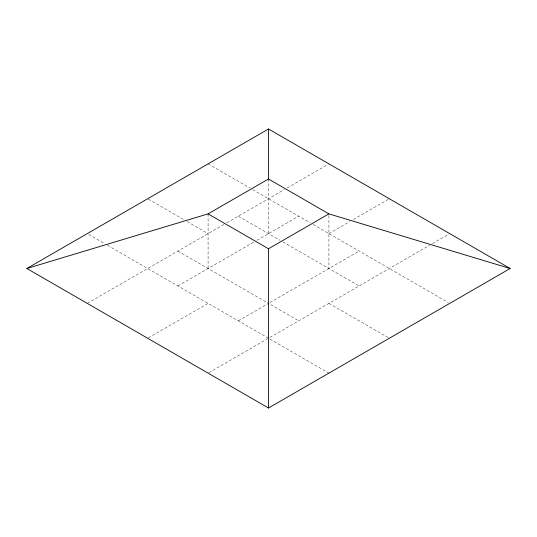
<?xml version="1.0" encoding="UTF-8"?>
<svg xmlns="http://www.w3.org/2000/svg" width="537" height="537" viewBox="0 0 537 537"><rect width="100%" height="100%" fill="white"/><g stroke="black" fill="none" stroke-linecap="round" stroke-linejoin="round"><path stroke-width="0.4" stroke-dasharray="2.69 2.01" d="M87.263 303.378L223.909 224.486M226.789 222.828L284.321 189.608M287.201 187.943L328.194 164.282M177.881 285.939L254.115 241.925M256.995 240.267L298.706 216.183M148.393 337.84L208.088 303.378M328.913 233.622L349.768 221.58M353.366 219.505L389.325 198.744M238.294 320.817L268.5 303.378L298.706 320.817M269.936 302.546L359.119 251.061M208.806 372.718L267.782 338.672M269.936 337.424L429.6 245.248M432.48 243.583L449.738 233.622M208.088 163.866L249.799 187.943M252.679 189.608L310.211 222.828M313.091 224.486L448.301 302.546M238.294 216.183L280.005 240.267M282.885 241.925L359.119 285.939M148.393 199.16L183.634 219.505M187.232 221.58L208.088 233.622M328.913 303.378L389.325 338.256M177.881 251.061L267.782 302.962M88.699 234.454L104.52 243.583M107.4 245.248L268.5 338.256M269.936 339.089L328.913 373.134M328.913 215.538L328.913 268.5M268.5 179.002L268.5 233.622M208.088 213.88L208.088 268.5"/><path stroke-width="0.81" d="M26.85 268.5L268.5 128.987L510.15 268.5L268.5 408.013L26.85 268.5L208.088 213.88L268.5 179.002L328.913 213.88L510.15 268.5M208.088 213.88L268.5 248.759L328.913 213.88M268.5 128.987L268.5 179.002M268.5 248.759L268.5 408.013"/></g></svg>
